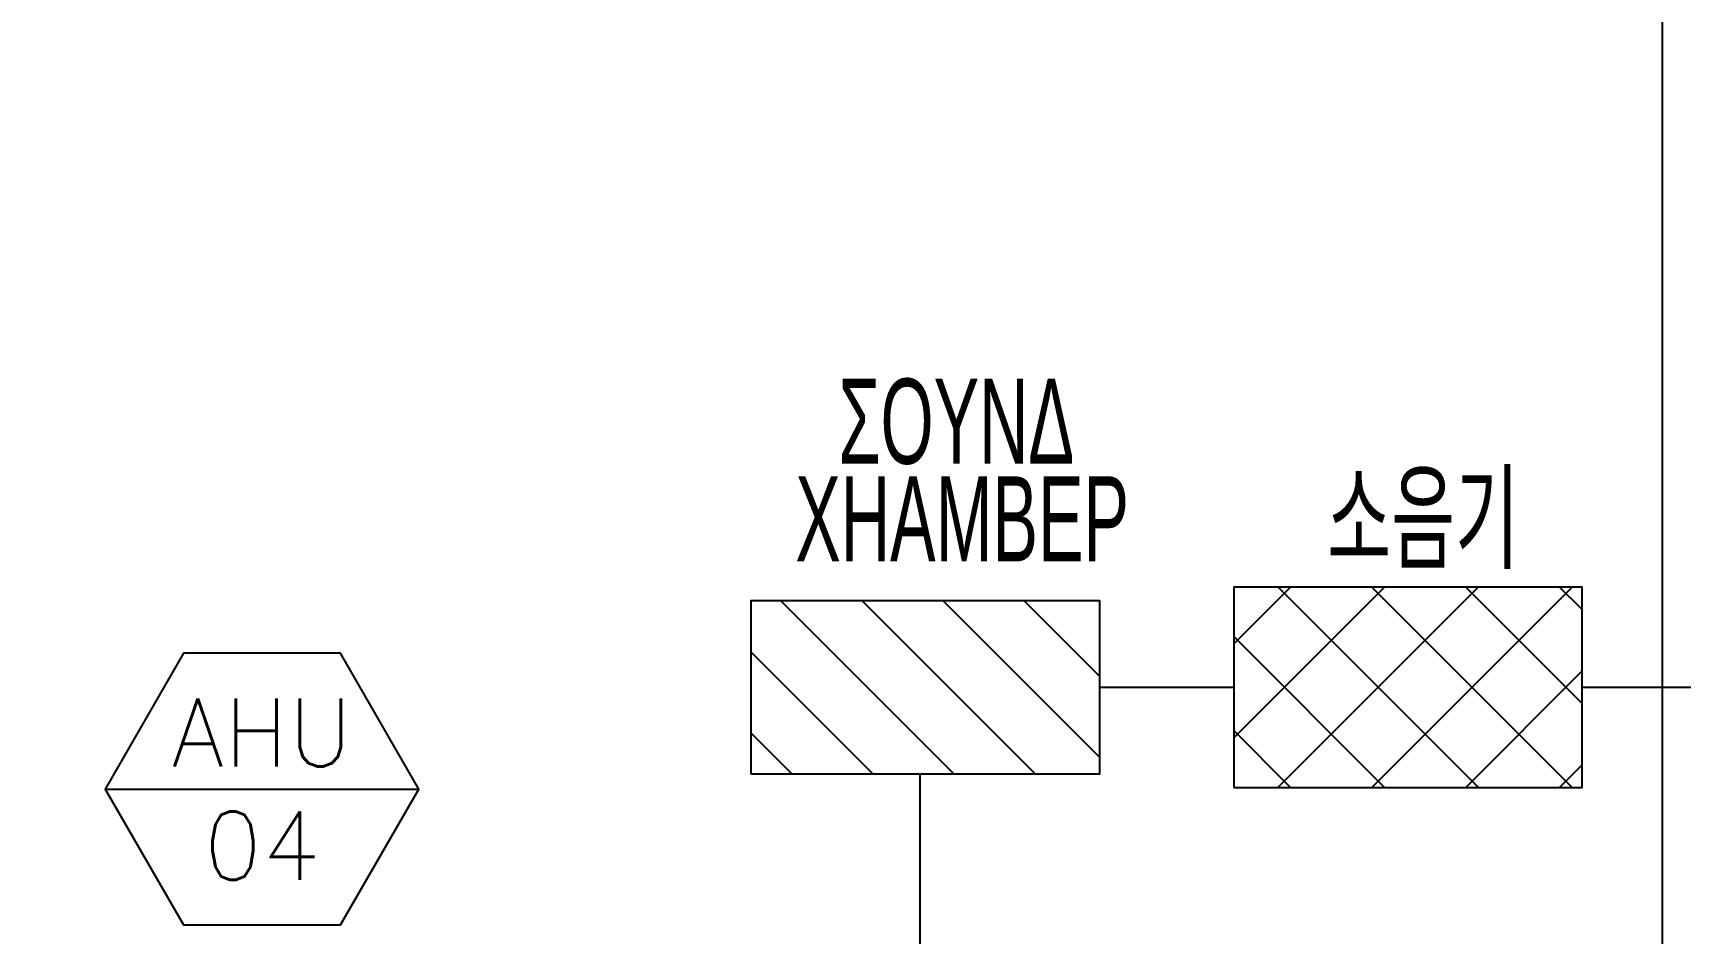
# Model space of a CAD drawing. Header units: millimetres. Extents: x -86 to 11742, y 5229 to 11464.
# Drawn here: x 10257.2 to 10315.3, y 5480 to 5511.8 of the extents above; entities that cross this region are included whole.
import ezdxf
from ezdxf.enums import TextEntityAlignment as Align

# ---------------------------------------------------------------- set-up
doc = ezdxf.new("R2010")
doc.units = ezdxf.units.MM
doc.header["$LTSCALE"] = 5
doc.layers.add('LGK-S', color=121, linetype='CONTINUOUS')
doc.layers.add('NARA', color=8, linetype='CONTINUOUS')
doc.styles.add('GHS', font='ROMANS.shx', dxfattribs={"bigfont": 'GHS.shx'})
doc.styles.get("Standard").update_dxf_attribs({"font": 'SYMBOL'})

msp = doc.modelspace()

# ---------------------------------------------------------------- hatches: boundary and pattern name
at = {"layer": 'NARA'}
h = msp.add_hatch(dxfattribs=at)
h.set_pattern_fill('ANSI31', color=8, scale=0.73728, style=0)
h.set_pattern_definition([(135, (10424.012, 5087.9323), (1.655241, 1.655241), [])])
h.paths.add_polyline_path([(10299.546, 5485.164), (10311.834, 5485.164), (10311.834, 5492.23), (10299.546, 5492.23)])
h = msp.add_hatch(dxfattribs=at)
h.set_pattern_fill('ANSI31', color=8, scale=0.73728, style=0)
h.set_pattern_definition([(225, (10424.012, 5889.4615), (1.655241, -1.655241), [])])
h.paths.add_polyline_path([(10299.546, 5492.23), (10311.834, 5492.23), (10311.834, 5485.164), (10299.546, 5485.164)])
h = msp.add_hatch(dxfattribs=at)
h.set_pattern_fill('ANSI31', color=8, scale=0.63701, style=0)
h.set_pattern_definition([(135, (10422.5524, 5141.1093), (1.430128, 1.430128), [])])
h.paths.add_polyline_path([(10282.512, 5485.645), (10294.823, 5485.645), (10294.823, 5491.749), (10282.512, 5491.749)])

# ---------------------------------------------------------------- linework, layer by layer
at = {"layer": 'LGK-S'}
msp.add_lwpolyline([(10214.523, 5610.071), (10314.663, 5610.071), (10314.663, 5449.461), (10214.523, 5449.461)], close=True, dxfattribs=at)
at = {"layer": 'NARA', "color": 8}
for p, q in [((10294.823, 5488.697), (10299.546, 5488.697)), ((10311.834, 5488.697), (10324.26, 5488.697)), ((10288.484, 5479.609), (10288.484, 5485.645)), ((10259.74, 5485.105), (10270.799, 5485.105))]:
    msp.add_line(p, q, dxfattribs=at)
for points in [[(10299.546, 5485.164), (10311.834, 5485.164), (10311.834, 5492.23), (10299.546, 5492.23)], [(10282.512, 5485.645), (10294.823, 5485.645), (10294.823, 5491.749), (10282.512, 5491.749)], [(10268.034, 5480.317), (10270.799, 5485.105), (10268.034, 5489.894), (10262.505, 5489.894), (10259.74, 5485.105), (10262.505, 5480.317)]]:
    msp.add_lwpolyline(points, close=True, dxfattribs=at)

# ---------------------------------------------------------------- texts
at = {"layer": 'NARA', "color": 8, "width": 0.6}
for s, p in [('SOUND', (10285.6, 5496.579)), ('CHAMBER', (10284.081, 5493.136)), ('소음기', (10302.837, 5493.189))]:
    msp.add_text(s, height=3, dxfattribs=at).set_placement(p)
at = {"layer": 'NARA', "color": 8, "style": 'GHS'}
for s, p in [('AHU', (10265.27, 5487.101)), ('04', (10265.27, 5483.11))]:
    msp.add_text(s, height=2.4, dxfattribs=at).set_placement(p, align=Align.MIDDLE)

doc.saveas('drawing.dxf')
